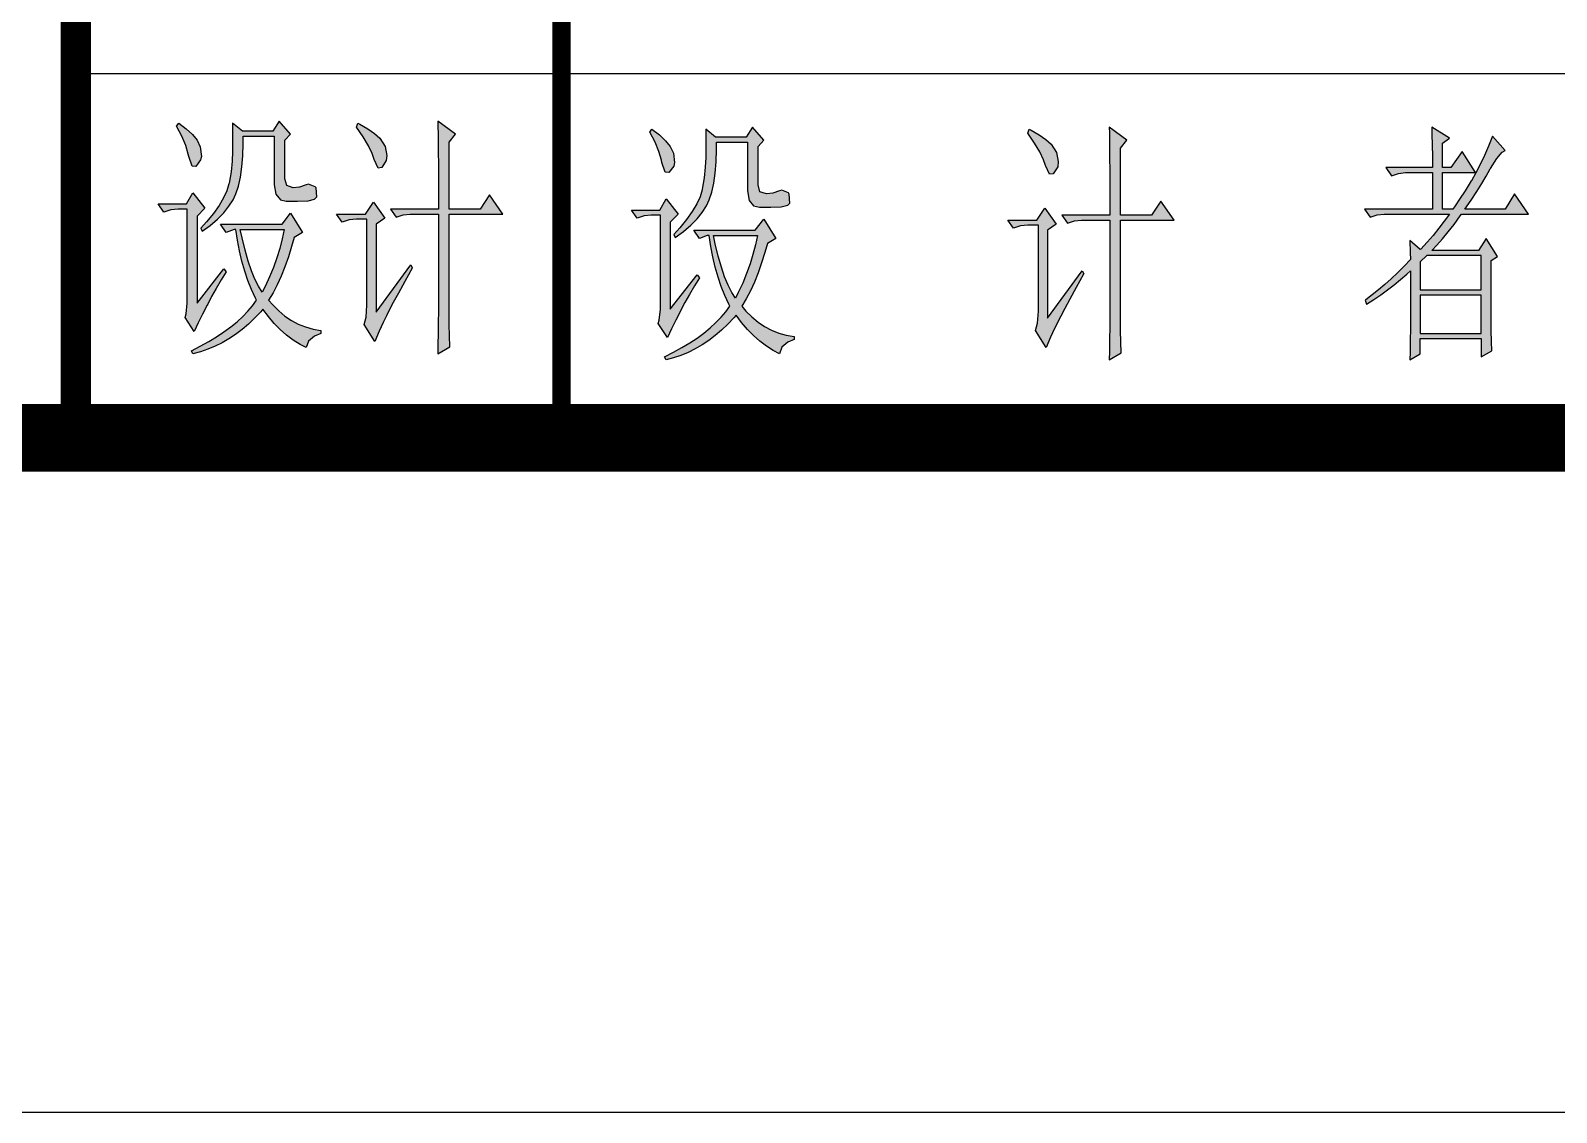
# Model space of a CAD drawing. Extents: x 458975 to 585950, y -118893 to 21149.
# Drawn here: x 501109 to 503371, y -70226 to -68622 of the extents above; entities that cross this region are included whole.
import ezdxf

# ---------------------------------------------------------------- set-up
doc = ezdxf.new("R2010")
doc.units = 0
doc.header["$LTSCALE"] = 1000
doc.header["$MEASUREMENT"] = 0
doc.layers.add('1', color=3, linetype='CONTINUOUS')
doc.layers.add('PUB_TITLE', color=4, linetype='CONTINUOUS')

msp = doc.modelspace()

# ---------------------------------------------------------------- hatches: boundary and pattern name
at = {"layer": '1'}
h = msp.add_hatch(color=256, dxfattribs=at)
h.paths.add_polyline_path([(501436.2, -69006.2), (501430.8, -68992.8), (501426.2, -68978.8), (501422, -68964.1), (501418.5, -68949), (501415.5, -68933.2), (501413.1, -68917), (501410.2, -68917.3), (501398.5, -68921.5), (501390.1, -68909.5), (501481.4, -68909.5), (501494.1, -68892.9), (501511.9, -68921.5), (501499.3, -68929), (501495.6, -68942.2), (501490.9, -68957.7), (501485.6, -68972.4), (501480.1, -68986.2), (501474.3, -68999.1), (501468.1, -69011), (501461.4, -69022), (501467.7, -69029.1), (501476.4, -69037.8), (501485.6, -69045.5), (501495.4, -69052), (501505.5, -69057.4), (501516.2, -69061.7), (501527.4, -69064.9), (501539.1, -69066.9), (501539.1, -69071.4), (501529.6, -69075.2), (501520.6, -69082.6), (501517.1, -69092.4), (501508, -69087.7), (501497.8, -69081.1), (501488.1, -69073.9), (501478.7, -69065.6), (501469.8, -69056.5), (501461.3, -69046.3), (501453, -69035.5), (501449.7, -69039.4), (501440.7, -69048.8), (501431.6, -69057.6), (501422.1, -69065.6), (501412.4, -69072.9), (501402.6, -69079.4), (501392.4, -69085.3), (501382, -69090.4), (501371.2, -69094.8), (501360.4, -69098.5), (501349.2, -69101.4), (501347.2, -69096.9), (501360.2, -69090.3), (501372.7, -69083.5), (501384.4, -69076.3), (501395.2, -69069.1), (501405.3, -69061.7), (501414.6, -69054.2), (501423, -69046.3), (501430.7, -69038.4), (501437.5, -69030.2), (501443.6, -69022), (501442.1, -69019.1)])
h.paths.add_polyline_path([(501636.1, -69045), (501633.5, -69050.4), (501631.2, -69055.2), (501625.4, -69067.8), (501618.9, -69083.5), (501603.1, -69057.9), (501606.1, -69047.3), (501607.3, -69029.5), (501607.3, -68901.9), (501591.5, -68901.9), (501581.1, -68902.9), (501570.6, -68906.4), (501562.2, -68894.5), (501605.3, -68894.5), (501616.7, -68876.5), (501633.5, -68900.5), (501620.9, -68909.5), (501620.9, -69040), (501672.4, -68969.5), (501674.4, -68974), (501674.1, -68974.4), (501663.3, -68994.3), (501654, -69011.4), (501646.3, -69025.5), (501640.4, -69036.8)])
h.paths.add_polyline_path([(501712.3, -69101.4), (501730.1, -69091), (501729.5, -69074.6), (501729.2, -69058.7), (501729.1, -69042.9), (501728.9, -69035.5), (501728.9, -68894.5), (501808.7, -68894.5), (501788.8, -68866), (501775.2, -68887), (501728.9, -68887), (501728.9, -68788), (501738.5, -68775.9), (501712.3, -68756.5), (501712.4, -68764.9), (501712.7, -68775.5), (501712.9, -68788.1), (501713, -68802.9), (501713.1, -68819.7), (501713.1, -68838.7), (501713.3, -68859.9), (501713.3, -68887), (501641.9, -68887), (501650.4, -68899), (501660.8, -68895.5), (501671.2, -68894.5), (501713.3, -68894.5), (501713.3, -69039.7), (501713, -69053.7), (501712.9, -69070.1), (501712.4, -69089.1)])
h.paths.add_polyline_path([(502064.9, -69051.7), (502058.5, -69064.7), (502052.7, -69077.5), (502039.1, -69056.5), (502040.5, -69051.4), (502042.3, -69035.5), (502042.3, -68896), (502028.6, -68896), (502018.1, -68897), (502007.6, -68900.5), (501999.2, -68888.4), (502041.3, -68888.4), (502050.7, -68871.9), (502068.5, -68894.5), (502056.9, -68906.4), (502056.9, -69035.5), (502096.8, -68984.4), (502100, -68988.9), (502092.7, -69000.8), (502085.2, -69013.7), (502078.5, -69025.7), (502072.7, -69036.9), (502072, -69038.4)])
h.paths.add_polyline_path([(502222.1, -69091.6), (502218.6, -69101.4), (502209.5, -69096.6), (502199.3, -69090.1), (502189.6, -69082.9), (502180.2, -69074.6), (502171.3, -69065.5), (502162.6, -69055.3), (502154.5, -69044.4), (502151, -69048.4), (502142.2, -69057.8), (502133, -69066.6), (502123.6, -69074.6), (502113.9, -69081.9), (502104, -69088.4), (502093.9, -69094.3), (502083.5, -69099.4), (502072.7, -69103.8), (502061.9, -69107.5), (502050.7, -69110.4), (502048.5, -69105.9), (502061.7, -69099.3), (502074.2, -69092.4), (502085.8, -69085.3), (502096.7, -69078.1), (502106.8, -69070.7), (502116.1, -69063.2), (502124.5, -69055.3), (502132.2, -69047.3), (502139, -69039.2), (502145.1, -69031), (502143.6, -69028.1), (502137.7, -69015.2), (502132.3, -69001.8), (502127.7, -68987.8), (502123.5, -68973.1), (502120, -68958), (502117, -68942.2), (502114.6, -68926), (502111.6, -68926.3), (502100, -68930.5), (502091.6, -68918.4), (502182.9, -68918.4), (502195.4, -68901.9), (502213.2, -68930.5), (502200.8, -68938), (502197.1, -68951.2), (502192.3, -68966.7), (502187.1, -68981.4), (502181.6, -68995.2), (502175.8, -69008.1), (502169.6, -69019.9), (502162.9, -69031), (502169, -69038.1), (502177.8, -69046.8), (502187, -69054.5), (502196.7, -69061), (502207, -69066.3), (502217.7, -69070.7), (502228.9, -69073.9), (502240.6, -69075.9), (502240.6, -69080.4), (502231.1, -69084.2)])
h.paths.add_polyline_path([(501423.7, -68779), (501469.8, -68779), (501469.8, -68851), (501472.2, -68865.1), (501479, -68873.1), (501487.7, -68875), (501504.5, -68875), (501520, -68874.8), (501529.6, -68872.3), (501532.8, -68869), (501531.8, -68855.7), (501530.7, -68853.9), (501520.6, -68850), (501517.1, -68851), (501507.2, -68854.7), (501498.1, -68855.5), (501488.3, -68852.2), (501485.6, -68842), (501485.6, -68784.9), (501494.1, -68775.9), (501477.2, -68756.5), (501467.8, -68771.4), (501422.7, -68771.4), (501407.9, -68759.5), (501407.9, -68801.4), (501407.3, -68815.9), (501405.8, -68831.6), (501402.9, -68848.6), (501402.7, -68849.4), (501399.7, -68859.7), (501394.7, -68870.5), (501388.1, -68881.8), (501379.7, -68893.5), (501369.5, -68906), (501360.8, -68915.4), (501362.8, -68919.9), (501375, -68911.1), (501385.7, -68901.9), (501395, -68892.6), (501402.7, -68882.9), (501409.1, -68873.1), (501413.1, -68864.5), (501416.9, -68852.8), (501419.8, -68839.6), (501422, -68824.6), (501423.3, -68808), (501423.7, -68789.7)])
h.paths.add_polyline_path([(501383.7, -69004.7), (501377, -69016.8), (501371.2, -69027.9), (501370.5, -69029.4), (501363.4, -69042.7), (501357, -69055.8), (501351.2, -69068.5), (501337.6, -69047.5), (501339.1, -69042.4), (501340.8, -69026.5), (501340.8, -68887), (501327.2, -68887), (501316.6, -68888), (501306.1, -68891.5), (501297.7, -68879.4), (501339.8, -68879.4), (501349.2, -68862.9), (501367, -68885.5), (501355.4, -68897.4), (501355.4, -69026.5), (501395.3, -68975.4), (501398.5, -68979.9), (501391.3, -68991.8)])
h.paths.add_polyline_path([(501452, -69009.9), (501446.5, -69001.4), (501441.1, -68990.8), (501436.1, -68978.3), (501431.1, -68964), (501426.6, -68947.7), (501422.1, -68929.6), (501419.5, -68917), (501484.5, -68917), (501481.6, -68931.1), (501478, -68945.3), (501473.6, -68959.3), (501468.5, -68973.5), (501462.7, -68987.6), (501456.2, -69001.8)], flags=16)
h.paths.add_polyline_path([(501333, -68779), (501325.1, -68764), (501328.2, -68759.5), (501339.2, -68767.9), (501348.6, -68776.6), (501355.4, -68784.9), (501360.1, -68794.9), (501361.8, -68809), (501360.5, -68814.2), (501353.4, -68823.9), (501347.9, -68823.5), (501343, -68809), (501342.2, -68805.5), (501338.6, -68792.7)])
h.paths.add_polyline_path([(501629.3, -68825.5), (501623.7, -68826.2), (501617.7, -68813.5), (501615, -68804.8), (501609.6, -68793.3), (501601.8, -68780.1), (501591.5, -68765.5), (501593.7, -68759.5), (501596.9, -68761.1), (501608.5, -68767.8), (501618.2, -68774.8), (501626.1, -68782), (501634, -68794.2), (501636.7, -68807.5), (501635.9, -68815.2)])
h.paths.add_polyline_path([(502034.4, -68788), (502026.5, -68773), (502029.7, -68768.5), (502040.7, -68776.9), (502050, -68785.6), (502056.9, -68794), (502061.6, -68803.9), (502063.3, -68818), (502062, -68823.2), (502054.9, -68833), (502049.4, -68832.5), (502044.3, -68818), (502043.7, -68814.5), (502040.1, -68801.7)])
h.paths.add_polyline_path([(502232.2, -68862.9), (502222.1, -68859), (502218.6, -68860), (502208.7, -68863.6), (502199.6, -68864.5), (502189.7, -68861.3), (502187.1, -68851), (502187.1, -68794), (502195.4, -68784.9), (502178.7, -68765.5), (502169.3, -68780.4), (502124.1, -68780.4), (502109.4, -68768.5), (502109.4, -68810.4), (502108.8, -68824.9), (502107.2, -68840.6), (502104.3, -68857.6), (502104.2, -68858.4), (502101.1, -68868.7), (502096.2, -68879.4), (502089.5, -68890.8), (502081.1, -68902.5), (502071, -68915), (502062.1, -68924.5), (502064.3, -68929), (502076.5, -68920), (502087.2, -68910.9), (502096.5, -68901.6), (502104.2, -68891.9), (502110.6, -68882.1), (502114.6, -68873.5), (502118.4, -68861.9), (502121.3, -68848.6), (502123.5, -68833.6), (502124.8, -68817), (502125.2, -68798.7), (502125.2, -68788), (502171.3, -68788), (502171.3, -68860), (502173.6, -68874.1), (502180.5, -68882.1), (502189.2, -68883.9), (502206, -68883.9), (502221.5, -68883.8), (502231.1, -68881.3), (502234.3, -68878), (502233.2, -68864.7)])
h.paths.add_polyline_path([(502157.5, -69010.8), (502153.5, -69018.9), (502148, -69010.4), (502142.6, -68999.8), (502137.5, -68987.3), (502132.6, -68973), (502128, -68956.7), (502123.6, -68938.6), (502121, -68926), (502186, -68926), (502183.1, -68940.1), (502179.4, -68954.3), (502175.1, -68968.3), (502170, -68982.5), (502164.2, -68996.6)], flags=16)
h.paths.add_polyline_path([(502631.4, -69054), (502628.8, -69059.5), (502626.5, -69064.2), (502620.7, -69076.8), (502614.1, -69092.4), (502598.5, -69066.9), (502601.4, -69056.3), (502602.7, -69038.5), (502602.7, -68910.9), (502586.9, -68910.9), (502576.3, -68911.9), (502565.9, -68915.4), (502557.4, -68903.5), (502600.5, -68903.5), (502612.1, -68885.5), (502628.8, -68909.5), (502616.3, -68918.4), (502616.3, -69048.9), (502667.6, -68978.5), (502669.8, -68983), (502669.5, -68983.4), (502658.5, -69003.4), (502649.2, -69020.4), (502641.7, -69034.4), (502635.7, -69045.8)])
h.paths.add_polyline_path([(502725.3, -69100), (502724.9, -69083.6), (502724.5, -69067.6), (502724.3, -69051.8), (502724.3, -68903.5), (502804.1, -68903.5), (502784.1, -68875), (502770.4, -68896), (502724.3, -68896), (502724.3, -68796.9), (502733.8, -68784.9), (502707.5, -68765.5), (502707.8, -68773.9), (502707.9, -68784.5), (502708.1, -68797.1), (502708.2, -68811.9), (502708.4, -68828.7), (502708.5, -68847.7), (502708.5, -68896), (502637.2, -68896), (502645.6, -68908), (502656, -68904.5), (502666.6, -68903.5), (502708.5, -68903.5), (502708.5, -69048.7), (502708.4, -69062.7), (502708.1, -69079.1), (502707.8, -69098.1), (502707.5, -69110.4)])
h.paths.add_polyline_path([(503213.8, -68825.5), (503201.4, -68825.5), (503201.4, -68789.5), (503211.8, -68782), (503185.6, -68765.5), (503186, -68776.8), (503186.4, -68791.4), (503186.6, -68809.6), (503186.6, -68825.5), (503117.4, -68825.5), (503125.8, -68837.5), (503136.3, -68834.1), (503146.7, -68833), (503186.6, -68833), (503186.6, -68887), (503085.9, -68887), (503094.2, -68899), (503104.8, -68895.5), (503115.2, -68894.5), (503211.8, -68894.5), (503204.1, -68905.1), (503196, -68915.5), (503187.6, -68926), (503178.7, -68936.1), (503169.3, -68946.3), (503168.7, -68947), (503153.1, -68933.5), (503153.9, -68951.2), (503154.1, -68961.9), (503144.7, -68971.8), (503135.1, -68981.4), (503125.7, -68990.2), (503116.3, -68998.8), (503106.8, -69006.8), (503097.3, -69014.3), (503087.8, -69021.4), (503087, -69022), (503089, -69027.9), (503099.7, -69021.1), (503110, -69013.9), (503120.2, -69006.6), (503130, -68999.1), (503139.4, -68991.2), (503148.7, -68983.3), (503154.1, -68978.5), (503154.1, -69062.4), (503153.9, -69083.2), (503153.7, -69099.1), (503153.1, -69110.4), (503168.7, -69101.4), (503168.7, -69079), (503259.1, -69079), (503259.1, -69105.9), (503274.7, -69096.9), (503274.1, -69083.3), (503273.9, -69067.2), (503273.7, -69050.4), (503273.7, -68963.4), (503283.1, -68957.5), (503266.3, -68930.5), (503254.9, -68948.5), (503185.6, -68948.5), (503193.4, -68940.5), (503201.5, -68931.2), (503209.9, -68920.9), (503218.8, -68909.6), (503227.8, -68897.1), (503229.6, -68894.5), (503329.2, -68894.5), (503308.4, -68864.5), (503294.7, -68887), (503234.9, -68887), (503244, -68873.6), (503252.4, -68861), (503259.8, -68849.1), (503266.5, -68838), (503272.4, -68827.5), (503272.7, -68827), (503282.1, -68811.9), (503290.1, -68802.7), (503294.7, -68800), (503275.7, -68779), (503269.8, -68793.6), (503263.7, -68807.5), (503257.5, -68820.7), (503250.9, -68833.2), (503244.4, -68844.9), (503244.3, -68844.9), (503235, -68859.7), (503227, -68872.1), (503220.4, -68882.2), (503217, -68887), (503201.4, -68887), (503201.4, -68833), (503250.7, -68833), (503230.7, -68801.4)])
h.paths.add_polyline_path([(503259.1, -69014.4), (503168.7, -69014.4), (503168.7, -69071.4), (503259.1, -69071.4)], flags=16)
h.paths.add_polyline_path([(503178.2, -68956), (503168.7, -68965), (503168.7, -69006.9), (503259.1, -69006.9), (503259.1, -68956)], flags=16)
h.paths.add_polyline_path([(502624.7, -68834.5), (502619.1, -68835.2), (502613.1, -68822.5), (502610.4, -68813.8), (502604.9, -68802.3), (502597, -68789.1), (502586.9, -68774.5), (502588.9, -68768.5), (502592.1, -68770.1), (502603.7, -68776.8), (502613.6, -68783.7), (502621.5, -68791), (502629.4, -68803.2), (502632, -68816.5), (502631.2, -68824.2)])

# ---------------------------------------------------------------- linework, layer by layer
for p, q in [((501175.5, -64076.8), (501175.5, -69226.1)), ((501175.5, -68686.1), (506575.5, -68686.1))]:
    msp.add_line(p, q, dxfattribs=at)
at = {"layer": '1', "const_width": 45}
msp.add_lwpolyline([(501175.5, -64006.5), (517375.5, -64006.5), (517375.5, -69226.1), (501175.5, -69226.1)], close=True, dxfattribs=at)
at = {"layer": '1', "const_width": 27}
msp.add_lwpolyline([(501895.5, -65446.1), (501895.5, -69226.1)], dxfattribs=at)
at = {"layer": '1'}
for points in [[(501333, -68779), (501325.1, -68764), (501328.2, -68759.5), (501339.2, -68767.9), (501348.6, -68776.6), (501355.4, -68784.9), (501360.1, -68794.9), (501361.8, -68809), (501360.5, -68814.2), (501353.4, -68823.9), (501347.9, -68823.5), (501343, -68809), (501342.2, -68805.5), (501338.6, -68792.7)], [(501423.7, -68779), (501469.8, -68779), (501469.8, -68851), (501472.2, -68865.1), (501479, -68873.1), (501487.7, -68875), (501504.5, -68875), (501520, -68874.8), (501529.6, -68872.3), (501532.8, -68869), (501531.8, -68855.7), (501530.7, -68853.9), (501520.6, -68850), (501517.1, -68851), (501507.2, -68854.7), (501498.1, -68855.5), (501488.3, -68852.2), (501485.6, -68842), (501485.6, -68784.9), (501494.1, -68775.9), (501477.2, -68756.5), (501467.8, -68771.4), (501422.7, -68771.4), (501407.9, -68759.5), (501407.9, -68801.4), (501407.3, -68815.9), (501405.8, -68831.6), (501402.9, -68848.6), (501402.7, -68849.4), (501399.7, -68859.7), (501394.7, -68870.5), (501388.1, -68881.8), (501379.7, -68893.5), (501369.5, -68906), (501360.8, -68915.4), (501362.8, -68919.9), (501375, -68911.1), (501385.7, -68901.9), (501395, -68892.6), (501402.7, -68882.9), (501409.1, -68873.1), (501413.1, -68864.5), (501416.9, -68852.8), (501419.8, -68839.6), (501422, -68824.6), (501423.3, -68808), (501423.7, -68789.7)], [(501629.3, -68825.5), (501623.7, -68826.2), (501617.7, -68813.5), (501615, -68804.8), (501609.6, -68793.3), (501601.8, -68780.1), (501591.5, -68765.5), (501593.7, -68759.5), (501596.9, -68761.1), (501608.5, -68767.8), (501618.2, -68774.8), (501626.1, -68782), (501634, -68794.2), (501636.7, -68807.5), (501635.9, -68815.2)], [(501712.3, -69101.4), (501730.1, -69091), (501729.5, -69074.6), (501729.2, -69058.7), (501729.1, -69042.9), (501728.9, -69035.5), (501728.9, -68894.5), (501808.7, -68894.5), (501788.8, -68866), (501775.2, -68887), (501728.9, -68887), (501728.9, -68788), (501738.5, -68775.9), (501712.3, -68756.5), (501712.4, -68764.9), (501712.7, -68775.5), (501712.9, -68788.1), (501713, -68802.9), (501713.1, -68819.7), (501713.1, -68838.7), (501713.3, -68859.9), (501713.3, -68887), (501641.9, -68887), (501650.4, -68899), (501660.8, -68895.5), (501671.2, -68894.5), (501713.3, -68894.5), (501713.3, -69039.7), (501713, -69053.7), (501712.9, -69070.1), (501712.4, -69089.1)], [(502232.2, -68862.9), (502222.1, -68859), (502218.6, -68860), (502208.7, -68863.6), (502199.6, -68864.5), (502189.7, -68861.3), (502187.1, -68851), (502187.1, -68794), (502195.4, -68784.9), (502178.7, -68765.5), (502169.3, -68780.4), (502124.1, -68780.4), (502109.4, -68768.5), (502109.4, -68810.4), (502108.8, -68824.9), (502107.2, -68840.6), (502104.3, -68857.6), (502104.2, -68858.4), (502101.1, -68868.7), (502096.2, -68879.4), (502089.5, -68890.8), (502081.1, -68902.5), (502071, -68915), (502062.1, -68924.5), (502064.3, -68929), (502076.5, -68920), (502087.2, -68910.9), (502096.5, -68901.6), (502104.2, -68891.9), (502110.6, -68882.1), (502114.6, -68873.5), (502118.4, -68861.9), (502121.3, -68848.6), (502123.5, -68833.6), (502124.8, -68817), (502125.2, -68798.7), (502125.2, -68788), (502171.3, -68788), (502171.3, -68860), (502173.6, -68874.1), (502180.5, -68882.1), (502189.2, -68883.9), (502206, -68883.9), (502221.5, -68883.8), (502231.1, -68881.3), (502234.3, -68878), (502233.2, -68864.7)], [(502725.3, -69100), (502724.9, -69083.6), (502724.5, -69067.6), (502724.3, -69051.8), (502724.3, -68903.5), (502804.1, -68903.5), (502784.1, -68875), (502770.4, -68896), (502724.3, -68896), (502724.3, -68796.9), (502733.8, -68784.9), (502707.5, -68765.5), (502707.8, -68773.9), (502707.9, -68784.5), (502708.1, -68797.1), (502708.2, -68811.9), (502708.4, -68828.7), (502708.5, -68847.7), (502708.5, -68896), (502637.2, -68896), (502645.6, -68908), (502656, -68904.5), (502666.6, -68903.5), (502708.5, -68903.5), (502708.5, -69048.7), (502708.4, -69062.7), (502708.1, -69079.1), (502707.8, -69098.1), (502707.5, -69110.4)], [(503213.8, -68825.5), (503201.4, -68825.5), (503201.4, -68789.5), (503211.8, -68782), (503185.6, -68765.5), (503186, -68776.8), (503186.4, -68791.4), (503186.6, -68809.6), (503186.6, -68825.5), (503117.4, -68825.5), (503125.8, -68837.5), (503136.3, -68834.1), (503146.7, -68833), (503186.6, -68833), (503186.6, -68887), (503085.9, -68887), (503094.2, -68899), (503104.8, -68895.5), (503115.2, -68894.5), (503211.8, -68894.5), (503204.1, -68905.1), (503196, -68915.5), (503187.6, -68926), (503178.7, -68936.1), (503169.3, -68946.3), (503168.7, -68947), (503153.1, -68933.5), (503153.9, -68951.2), (503154.1, -68961.9), (503144.7, -68971.8), (503135.1, -68981.4), (503125.7, -68990.2), (503116.3, -68998.8), (503106.8, -69006.8), (503097.3, -69014.3), (503087.8, -69021.4), (503087, -69022), (503089, -69027.9), (503099.7, -69021.1), (503110, -69013.9), (503120.2, -69006.6), (503130, -68999.1), (503139.4, -68991.2), (503148.7, -68983.3), (503154.1, -68978.5), (503154.1, -69062.4), (503153.9, -69083.2), (503153.7, -69099.1), (503153.1, -69110.4), (503168.7, -69101.4), (503168.7, -69079), (503259.1, -69079), (503259.1, -69105.9), (503274.7, -69096.9), (503274.1, -69083.3), (503273.9, -69067.2), (503273.7, -69050.4), (503273.7, -68963.4), (503283.1, -68957.5), (503266.3, -68930.5), (503254.9, -68948.5), (503185.6, -68948.5), (503193.4, -68940.5), (503201.5, -68931.2), (503209.9, -68920.9), (503218.8, -68909.6), (503227.8, -68897.1), (503229.6, -68894.5), (503329.2, -68894.5), (503308.4, -68864.5), (503294.7, -68887), (503234.9, -68887), (503244, -68873.6), (503252.4, -68861), (503259.8, -68849.1), (503266.5, -68838), (503272.4, -68827.5), (503272.7, -68827), (503282.1, -68811.9), (503290.1, -68802.7), (503294.7, -68800), (503275.7, -68779), (503269.8, -68793.6), (503263.7, -68807.5), (503257.5, -68820.7), (503250.9, -68833.2), (503244.4, -68844.9), (503244.3, -68844.9), (503235, -68859.7), (503227, -68872.1), (503220.4, -68882.2), (503217, -68887), (503201.4, -68887), (503201.4, -68833), (503250.7, -68833), (503230.7, -68801.4)], [(502034.4, -68788), (502026.5, -68773), (502029.7, -68768.5), (502040.7, -68776.9), (502050, -68785.6), (502056.9, -68794), (502061.6, -68803.9), (502063.3, -68818), (502062, -68823.2), (502054.9, -68833), (502049.4, -68832.5), (502044.3, -68818), (502043.7, -68814.5), (502040.1, -68801.7)], [(502624.7, -68834.5), (502619.1, -68835.2), (502613.1, -68822.5), (502610.4, -68813.8), (502604.9, -68802.3), (502597, -68789.1), (502586.9, -68774.5), (502588.9, -68768.5), (502592.1, -68770.1), (502603.7, -68776.8), (502613.6, -68783.7), (502621.5, -68791), (502629.4, -68803.2), (502632, -68816.5), (502631.2, -68824.2)], [(501383.7, -69004.7), (501377, -69016.8), (501371.2, -69027.9), (501370.5, -69029.4), (501363.4, -69042.7), (501357, -69055.8), (501351.2, -69068.5), (501337.6, -69047.5), (501339.1, -69042.4), (501340.8, -69026.5), (501340.8, -68887), (501327.2, -68887), (501316.6, -68888), (501306.1, -68891.5), (501297.7, -68879.4), (501339.8, -68879.4), (501349.2, -68862.9), (501367, -68885.5), (501355.4, -68897.4), (501355.4, -69026.5), (501395.3, -68975.4), (501398.5, -68979.9), (501391.3, -68991.8)], [(501636.1, -69045), (501633.5, -69050.4), (501631.2, -69055.2), (501625.4, -69067.8), (501618.9, -69083.5), (501603.1, -69057.9), (501606.1, -69047.3), (501607.3, -69029.5), (501607.3, -68901.9), (501591.5, -68901.9), (501581.1, -68902.9), (501570.6, -68906.4), (501562.2, -68894.5), (501605.3, -68894.5), (501616.7, -68876.5), (501633.5, -68900.5), (501620.9, -68909.5), (501620.9, -69040), (501672.4, -68969.5), (501674.4, -68974), (501674.1, -68974.4), (501663.3, -68994.3), (501654, -69011.4), (501646.3, -69025.5), (501640.4, -69036.8)], [(502064.9, -69051.7), (502058.5, -69064.7), (502052.7, -69077.5), (502039.1, -69056.5), (502040.5, -69051.4), (502042.3, -69035.5), (502042.3, -68896), (502028.6, -68896), (502018.1, -68897), (502007.6, -68900.5), (501999.2, -68888.4), (502041.3, -68888.4), (502050.7, -68871.9), (502068.5, -68894.5), (502056.9, -68906.4), (502056.9, -69035.5), (502096.8, -68984.4), (502100, -68988.9), (502092.7, -69000.8), (502085.2, -69013.7), (502078.5, -69025.7), (502072.7, -69036.9), (502072, -69038.4)], [(501436.2, -69006.2), (501430.8, -68992.8), (501426.2, -68978.8), (501422, -68964.1), (501418.5, -68949), (501415.5, -68933.2), (501413.1, -68917), (501410.2, -68917.3), (501398.5, -68921.5), (501390.1, -68909.5), (501481.4, -68909.5), (501494.1, -68892.9), (501511.9, -68921.5), (501499.3, -68929), (501495.6, -68942.2), (501490.9, -68957.7), (501485.6, -68972.4), (501480.1, -68986.2), (501474.3, -68999.1), (501468.1, -69011), (501461.4, -69022), (501467.7, -69029.1), (501476.4, -69037.8), (501485.6, -69045.5), (501495.4, -69052), (501505.5, -69057.4), (501516.2, -69061.7), (501527.4, -69064.9), (501539.1, -69066.9), (501539.1, -69071.4), (501529.6, -69075.2), (501520.6, -69082.6), (501517.1, -69092.4), (501508, -69087.7), (501497.8, -69081.1), (501488.1, -69073.9), (501478.7, -69065.6), (501469.8, -69056.5), (501461.3, -69046.3), (501453, -69035.5), (501449.7, -69039.4), (501440.7, -69048.8), (501431.6, -69057.6), (501422.1, -69065.6), (501412.4, -69072.9), (501402.6, -69079.4), (501392.4, -69085.3), (501382, -69090.4), (501371.2, -69094.8), (501360.4, -69098.5), (501349.2, -69101.4), (501347.2, -69096.9), (501360.2, -69090.3), (501372.7, -69083.5), (501384.4, -69076.3), (501395.2, -69069.1), (501405.3, -69061.7), (501414.6, -69054.2), (501423, -69046.3), (501430.7, -69038.4), (501437.5, -69030.2), (501443.6, -69022), (501442.1, -69019.1)], [(502222.1, -69091.6), (502218.6, -69101.4), (502209.5, -69096.6), (502199.3, -69090.1), (502189.6, -69082.9), (502180.2, -69074.6), (502171.3, -69065.5), (502162.6, -69055.3), (502154.5, -69044.4), (502151, -69048.4), (502142.2, -69057.8), (502133, -69066.6), (502123.6, -69074.6), (502113.9, -69081.9), (502104, -69088.4), (502093.9, -69094.3), (502083.5, -69099.4), (502072.7, -69103.8), (502061.9, -69107.5), (502050.7, -69110.4), (502048.5, -69105.9), (502061.7, -69099.3), (502074.2, -69092.4), (502085.8, -69085.3), (502096.7, -69078.1), (502106.8, -69070.7), (502116.1, -69063.2), (502124.5, -69055.3), (502132.2, -69047.3), (502139, -69039.2), (502145.1, -69031), (502143.6, -69028.1), (502137.7, -69015.2), (502132.3, -69001.8), (502127.7, -68987.8), (502123.5, -68973.1), (502120, -68958), (502117, -68942.2), (502114.6, -68926), (502111.6, -68926.3), (502100, -68930.5), (502091.6, -68918.4), (502182.9, -68918.4), (502195.4, -68901.9), (502213.2, -68930.5), (502200.8, -68938), (502197.1, -68951.2), (502192.3, -68966.7), (502187.1, -68981.4), (502181.6, -68995.2), (502175.8, -69008.1), (502169.6, -69019.9), (502162.9, -69031), (502169, -69038.1), (502177.8, -69046.8), (502187, -69054.5), (502196.7, -69061), (502207, -69066.3), (502217.7, -69070.7), (502228.9, -69073.9), (502240.6, -69075.9), (502240.6, -69080.4), (502231.1, -69084.2)], [(502631.4, -69054), (502628.8, -69059.5), (502626.5, -69064.2), (502620.7, -69076.8), (502614.1, -69092.4), (502598.5, -69066.9), (502601.4, -69056.3), (502602.7, -69038.5), (502602.7, -68910.9), (502586.9, -68910.9), (502576.3, -68911.9), (502565.9, -68915.4), (502557.4, -68903.5), (502600.5, -68903.5), (502612.1, -68885.5), (502628.8, -68909.5), (502616.3, -68918.4), (502616.3, -69048.9), (502667.6, -68978.5), (502669.8, -68983), (502669.5, -68983.4), (502658.5, -69003.4), (502649.2, -69020.4), (502641.7, -69034.4), (502635.7, -69045.8)], [(501452, -69009.9), (501446.5, -69001.4), (501441.1, -68990.8), (501436.1, -68978.3), (501431.1, -68964), (501426.6, -68947.7), (501422.1, -68929.6), (501419.5, -68917), (501484.5, -68917), (501481.6, -68931.1), (501478, -68945.3), (501473.6, -68959.3), (501468.5, -68973.5), (501462.7, -68987.6), (501456.2, -69001.8)], [(502157.5, -69010.8), (502153.5, -69018.9), (502148, -69010.4), (502142.6, -68999.8), (502137.5, -68987.3), (502132.6, -68973), (502128, -68956.7), (502123.6, -68938.6), (502121, -68926), (502186, -68926), (502183.1, -68940.1), (502179.4, -68954.3), (502175.1, -68968.3), (502170, -68982.5), (502164.2, -68996.6)], [(503178.2, -68956), (503168.7, -68965), (503168.7, -69006.9), (503259.1, -69006.9), (503259.1, -68956)], [(503259.1, -69014.4), (503168.7, -69014.4), (503168.7, -69071.4), (503259.1, -69071.4)]]:
    msp.add_lwpolyline(points, close=True, dxfattribs=at)
at = {"layer": 'PUB_TITLE'}
msp.add_lwpolyline([(458975.5, -70226.1), (458975.5, -28226.1), (518375.5, -28226.1), (518375.5, -70226.1)], close=True, dxfattribs=at)
at = {"layer": 'PUB_TITLE', "const_width": 100}
msp.add_lwpolyline([(461475.5, -69226.1), (517375.5, -69226.1), (517375.5, -29226.1), (461475.5, -29226.1)], close=True, dxfattribs=at)

doc.saveas('drawing.dxf')
